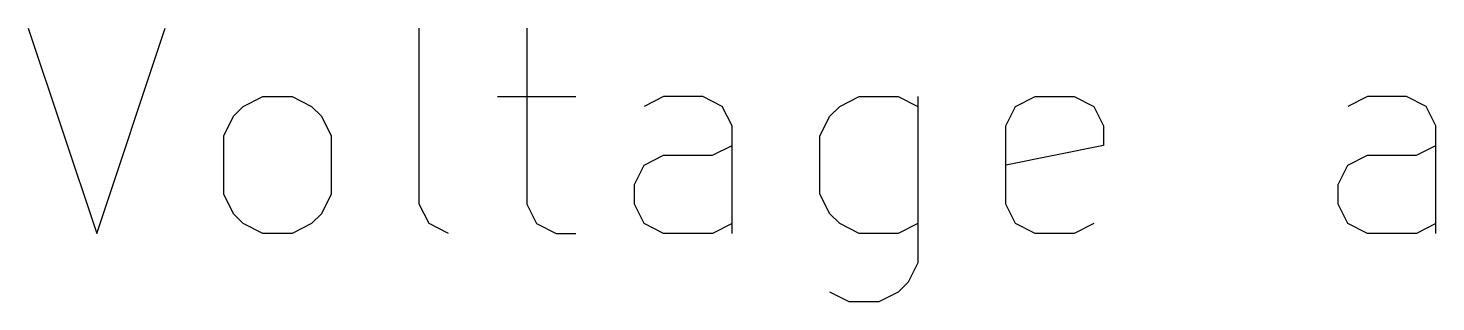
# Model space of a CAD drawing. Extents: x 0.4 to 16.1, y -11.3 to -0.4.
# Drawn here: x 11.059 to 11.745, y -9.371 to -9.238 of the extents above; entities that cross this region are included whole.
import ezdxf

# ---------------------------------------------------------------- set-up
doc = ezdxf.new("R2010")
doc.units = 0
doc.header["$MEASUREMENT"] = 0
doc.layers.add('BLUE3', color=171, linetype='CONTINUOUS')

msp = doc.modelspace()

# ---------------------------------------------------------------- linework, layer by layer
at = {"layer": 'BLUE3', "linetype": 'CONTINUOUS'}
for p, q in [((11.0595, -9.23776), (11.0929, -9.33776)), ((11.0929, -9.33776), (11.1262, -9.23776)), ((11.25, -9.32347), (11.25, -9.23776)), ((11.3024, -9.23776), (11.3024, -9.32347)), ((11.1595, -9.28062), (11.1643, -9.27585)), ((11.1643, -9.27585), (11.1738, -9.27109)), ((11.1738, -9.27109), (11.1881, -9.27109)), ((11.1881, -9.27109), (11.1976, -9.27585)), ((11.1976, -9.27585), (11.2024, -9.28062)), ((11.2881, -9.27109), (11.3262, -9.27109)), ((11.369, -9.27109), (11.3595, -9.27585)), ((11.3881, -9.27109), (11.369, -9.27109)), ((11.3976, -9.27585), (11.3881, -9.27109)), ((11.4024, -9.28538), (11.3976, -9.27585)), ((11.45, -9.28062), (11.4548, -9.27585)), ((11.4548, -9.27585), (11.4643, -9.27109)), ((11.4643, -9.27109), (11.4833, -9.27109)), ((11.4833, -9.27109), (11.4929, -9.27585)), ((11.4929, -9.27109), (11.4929, -9.35205)), ((11.5357, -9.28538), (11.5405, -9.27585)), ((11.5405, -9.27585), (11.55, -9.27109)), ((11.55, -9.27109), (11.569, -9.27109)), ((11.569, -9.27109), (11.5786, -9.27585)), ((11.5786, -9.27585), (11.5833, -9.28538)), ((11.7119, -9.27109), (11.7024, -9.27585)), ((11.7309, -9.27109), (11.7119, -9.27109)), ((11.7405, -9.27585), (11.7309, -9.27109)), ((11.7452, -9.28538), (11.7405, -9.27585)), ((11.1548, -9.29014), (11.1595, -9.28062)), ((11.2024, -9.28062), (11.2071, -9.29014)), ((11.4452, -9.29014), (11.45, -9.28062)), ((11.1548, -9.31871), (11.1548, -9.29014)), ((11.2071, -9.29014), (11.2071, -9.31871)), ((11.4024, -9.33776), (11.4024, -9.28538)), ((11.4452, -9.31871), (11.4452, -9.29014)), ((11.5357, -9.32347), (11.5357, -9.28538)), ((11.5833, -9.28538), (11.5833, -9.2949)), ((11.7452, -9.33776), (11.7452, -9.28538)), ((11.3929, -9.29967), (11.4024, -9.2949)), ((11.5833, -9.2949), (11.5357, -9.30443)), ((11.7357, -9.29967), (11.7452, -9.2949)), ((11.3548, -9.31395), (11.3595, -9.30443)), ((11.3595, -9.30443), (11.369, -9.29967)), ((11.369, -9.29967), (11.3929, -9.29967)), ((11.6976, -9.31395), (11.7024, -9.30443)), ((11.7024, -9.30443), (11.7119, -9.29967)), ((11.7119, -9.29967), (11.7357, -9.29967)), ((11.3548, -9.32347), (11.3548, -9.31395)), ((11.6976, -9.32347), (11.6976, -9.31395)), ((11.1595, -9.32824), (11.1548, -9.31871)), ((11.2071, -9.31871), (11.2024, -9.32824)), ((11.2548, -9.333), (11.25, -9.32347)), ((11.3024, -9.32347), (11.3071, -9.333)), ((11.3595, -9.333), (11.3548, -9.32347)), ((11.45, -9.32824), (11.4452, -9.31871)), ((11.5405, -9.333), (11.5357, -9.32347)), ((11.7024, -9.333), (11.6976, -9.32347)), ((11.1643, -9.333), (11.1595, -9.32824)), ((11.2024, -9.32824), (11.1976, -9.333)), ((11.4548, -9.333), (11.45, -9.32824)), ((11.1738, -9.33776), (11.1643, -9.333)), ((11.1881, -9.33776), (11.1738, -9.33776)), ((11.1976, -9.333), (11.1881, -9.33776)), ((11.2643, -9.33776), (11.2548, -9.333)), ((11.3071, -9.333), (11.3167, -9.33776)), ((11.3167, -9.33776), (11.3262, -9.33776)), ((11.369, -9.33776), (11.3595, -9.333)), ((11.3929, -9.33776), (11.369, -9.33776)), ((11.4024, -9.333), (11.3929, -9.33776)), ((11.4643, -9.33776), (11.4548, -9.333)), ((11.4833, -9.33776), (11.4643, -9.33776)), ((11.4929, -9.333), (11.4833, -9.33776)), ((11.55, -9.33776), (11.5405, -9.333)), ((11.569, -9.33776), (11.55, -9.33776)), ((11.5786, -9.333), (11.569, -9.33776)), ((11.7119, -9.33776), (11.7024, -9.333)), ((11.7357, -9.33776), (11.7119, -9.33776)), ((11.7452, -9.333), (11.7357, -9.33776)), ((11.4929, -9.35205), (11.4881, -9.36157)), ((11.4595, -9.37109), (11.45, -9.36633)), ((11.4833, -9.36633), (11.4738, -9.37109)), ((11.4881, -9.36157), (11.4833, -9.36633)), ((11.4738, -9.37109), (11.4595, -9.37109))]:
    msp.add_line(p, q, dxfattribs=at)

doc.saveas('drawing.dxf')
